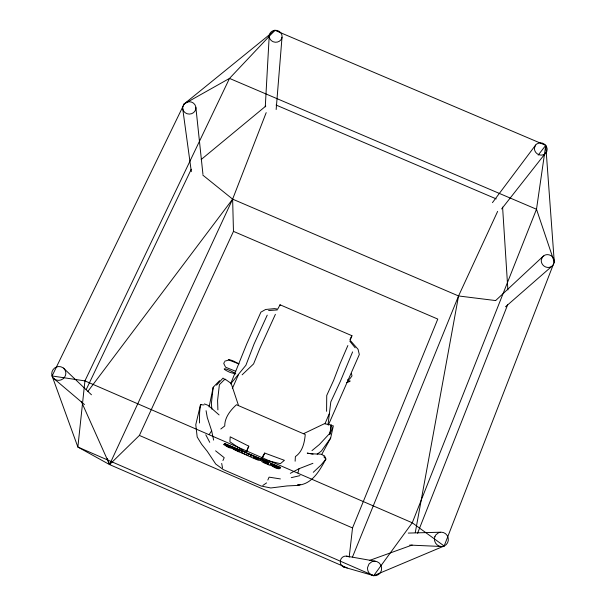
<?xml version="1.0" encoding="UTF-8"?>
<svg xmlns="http://www.w3.org/2000/svg" width="606" height="606" viewBox="0 0 606 606"><rect width="100%" height="100%" fill="white"/><g stroke="black" fill="none" stroke-linecap="round" stroke-linejoin="round"><path stroke-width="0.91" d="M326.589 411.315L326.732 395.483L333.656 380.31L339.868 364.092L347.859 345.534M199.442 422.98L199.616 412.36L200.495 404.763L201.374 404.407M265.276 106.815L269.253 35.231C269.715 32.512 272.208 30.527 274.897 30.3L545.748 145.372L554.278 262.027L553.104 265.072A6.681 6.272 37.7 0 1 545.491 266.905A6.681 6.272 37.7 0 1 541.279 260.019L542.468 256.982L545.074 255.028A6.681 6.272 37.7 0 1 553.717 258.717L554.278 262.027L444.16 546.006L373.69 575.685L370.311 574.215A7.287 7.052 81.4 0 1 367.592 567.458L368.993 563.989L371.879 561.717A7.287 7.052 81.4 0 1 381.591 567.58A7.287 7.052 81.4 0 1 373.69 575.685L343.685 567.042M295.13 461.204L295.387 456.583C302.538 451.75 304.53 442.6 305.25 434.502L236.469 404.74C230.439 410.232 224.674 417.443 224.735 425.973L220.804 429.003M276.154 109.527L282.025 37.284M328.096 424.177L330.808 401.892L340.375 381.333L352.609 351.889M219.546 380.682L213.198 387.249L211.388 403.505L211.858 409.111M349.17 557.285L352.525 527.947L437.782 319.074L233.469 231.378L232.628 199.139L266.193 112.648M331.277 424.995L329.846 434.169L331.277 424.995L324.354 423.738L303.917 433.51M415.262 532.644L458.553 295.963L497.64 211.38M209.093 406.952L213.198 387.249M321.657 454.576L330.664 438.055L333.361 425.798L329.846 434.169M297.932 472.869L299.084 468.688L312.916 463.317M267.238 315.128L254.028 344.094L245.915 365.236L230.591 383.962L246.74 343.95L260.891 312.151L265.595 309.492L274.556 308.621L277.715 309.128L280.048 304.78L351.935 335.709L350.139 340.299L358.055 349.298L359.32 354.533L328.285 425.185M417.557 533.272L507.639 304.81M352.51 556.952L458.553 295.963L495.685 300.576M267.86 480.02L269.079 477.142L280.396 478.929M325.096 423.518L329.134 414.004M246.566 451.394L248.786 446.167L230.182 436.82L229.909 441.812L244.915 451.856L246.43 451.606L248.786 446.167M262.231 458.856L264.708 453.068L284.403 460.325L280.358 463.681L262.33 459.409L261.58 458.174L264.708 453.068M232.333 388.529L238.393 374.796M222.932 460.53L224.212 457.682L215.569 450.811M224.44 361.964L223.758 363.486L225.568 367.198L235.742 371.304M275.389 314.332L259.853 348.48L253.588 363.911L242.127 374.819M349.965 339.527L351.935 335.709M269.253 35.231A6.469 5.977 9.2 0 0 275.245 42.238A6.469 5.977 9.2 0 0 282.085 36.254A6.469 5.977 9.2 0 0 274.897 30.3L184.156 103.944L182.747 106.861A6.621 6.196 1.8 0 0 189.345 114.095A6.621 6.196 1.8 0 0 195.776 106.785A6.621 6.196 1.8 0 0 186.943 102.096L184.156 103.944L52.093 375.97A7.143 6.84 -28.6 0 0 61.108 379.894A7.143 6.84 -28.6 0 0 65.456 370.94A7.143 6.84 -28.6 0 0 56.441 367.024C52.949 368.304 50.813 372.417 52.093 375.97L77.863 447.039L109.565 464.582L139.395 435.426L233.469 231.378M86.211 389.552L191.246 169.279M501.617 208.941L546.801 151.5A6.514 6.03 30.3 0 0 539.772 142.834L536.757 143.948L535.621 145.046L492.451 202.631M535.621 145.046L534.454 147.947A6.514 6.03 30.3 0 0 538.567 154.568A6.514 6.03 30.3 0 0 546.021 152.863M209.259 434.434L211.645 430.79L207.282 417.557L206.078 410.701M330.664 438.055L321.339 451.099L317.173 454.159M87.764 391.544L232.628 199.139L458.553 295.963M538.204 155.091L545.748 145.372L536.499 209.252L412.262 522.789L373.69 575.685L77.863 447.039L84.931 380.886L229.507 78.409L274.897 30.3M216.562 385.181L223.008 378.099L225.137 379.795M330.376 432.684L319.392 444.509L311.969 450.629M313.272 472.309L321.097 464.976L325.907 459.06L324.589 455.917L320.915 454.197L310.764 453.75M495.753 300.455L543.627 255.83M505.502 306.803L551.937 266.223M201.162 159.545L265.776 106.103M262.852 485.444L266.579 482.899M184.156 103.944L229.507 78.409L536.499 209.252L554.278 262.027M290.304 473.347L299.084 468.688M369.63 560.406L412.163 545.029M224.781 361.199L228.795 360.009L239.022 363.964L234.06 361.305A6.181 0.886 23.9 0 0 228.326 359.82M291.251 477.672L299.978 475.619M347.73 379.568L349.548 379.204L351.988 375.925L351.412 373.493M235.795 373.963L230.068 372.41A6.196 0.826 23.9 0 1 224.212 368.963A6.196 0.826 23.9 0 1 229.939 370.508L234.908 373.122M268.602 310.53L277.275 309.954M408.255 533.083L440.38 532.22M204.025 404.914L200.495 404.763L195.776 424.692L197.185 436.979L201.631 444.266L207.237 451.288L215.774 464.09L223.387 469.627L261.194 486.035L270.814 487.974L287.092 485.936L296.652 485.474L300.493 484.489L297.402 485.186C311.984 484.671 319.786 470.385 325.907 459.06L323.801 456.772M409.709 545.074L440.585 546.46M330.846 425.495L332.527 425.692M52.093 375.97L84.931 380.886L412.262 522.789L444.16 546.006M313.09 454.121L307.242 453.091L308.795 453.515M346.556 556.141L375.5 561.254M204.48 403.922L208.244 405.422L219.107 414.928M276.071 105.035L496.238 198.897M139.395 435.426L352.525 527.947M347.238 567.966L109.565 464.582L81.325 401.452M202.843 175.134L232.628 199.139L109.565 464.582L107.292 458.386M54.161 378.856L84.484 404.558M63.388 368.054L91.468 394.794M349.798 341.17L355.184 347.806M205.782 434.782L209.744 442.327M238.393 405.164L231.181 383.462L224.993 379.061L219.395 384.689L217.584 400.452L217.895 409.898M211.645 430.79L213.638 440.107M221.705 463.423L222.508 467.93M182.686 108.482L191.329 171.657M195.859 107.307L202.949 174.323M502.586 207.1L507.889 289.948M280.048 304.78L280.093 305.651M345.079 567.443A5.704 5.545 85.3 0 1 340.466 560.27A5.704 5.545 85.3 0 1 347.958 556.535M347.594 381.03A6.158 0.72 -13.3 0 1 350.109 381.144A6.158 0.72 -13.3 0 1 346.541 382.591M253.49 456.553L253.414 457.515L254.459 458.181L257.27 459.333L258.353 459.234L253.316 457.03L253.725 456.379L251.687 455.5L250.831 457.113L258.164 460.181L260.451 460.431L259.929 459.378L258.179 458.341L253.49 456.553M434.919 536.53L434.472 538.333A7.211 6.939 70.7 0 0 441.789 546.521A7.211 6.939 70.7 0 0 448.175 537.863A7.211 6.939 70.7 0 0 438.638 532.689L435.805 534.916L434.919 536.53M268.049 463.302L268.034 464.552L269.746 465.279L270.738 463.029L268.776 462.143L268.049 463.302L263.315 461.461L265.292 462.939L267.905 463.779L268.064 464.34A5.901 1.515 23.3 0 1 262.246 461.848L260.966 460.507L264.693 461.151L268.375 462.893L268.049 463.302M280.623 467.415L280.48 467.787L271.193 463.764L271.352 463.393L280.623 467.415M232.962 448.152L232.772 448.591L233.674 449.364L238.961 451.902L247.369 455.015L248.165 455.167L248.725 454.235L250.846 455.151L249.998 456.735L242.112 452.993L241.483 452.44L242.014 452.265L241.703 451.629L240.347 450.712A7.605 1.962 22.9 0 0 234.037 448.167L233.143 448.122L239.787 451.144L238.696 451.318L232.772 448.591L228.667 447.508L223.576 444.493L224.008 444.137L227.295 444.986L232.962 448.152M270.927 464.597L270.761 464.969L277.586 467.961L270.927 465.188C273.404 466.915 277.192 469.408 280.123 468.62L273.071 465.56L279.767 468.294L275.783 465.976L270.927 464.597M268.087 462.022L224.485 443.524L268.087 462.022M226.023 445.175L227.174 446.395L230.75 447.425L229.06 446.167L226.023 445.175"/></g></svg>
